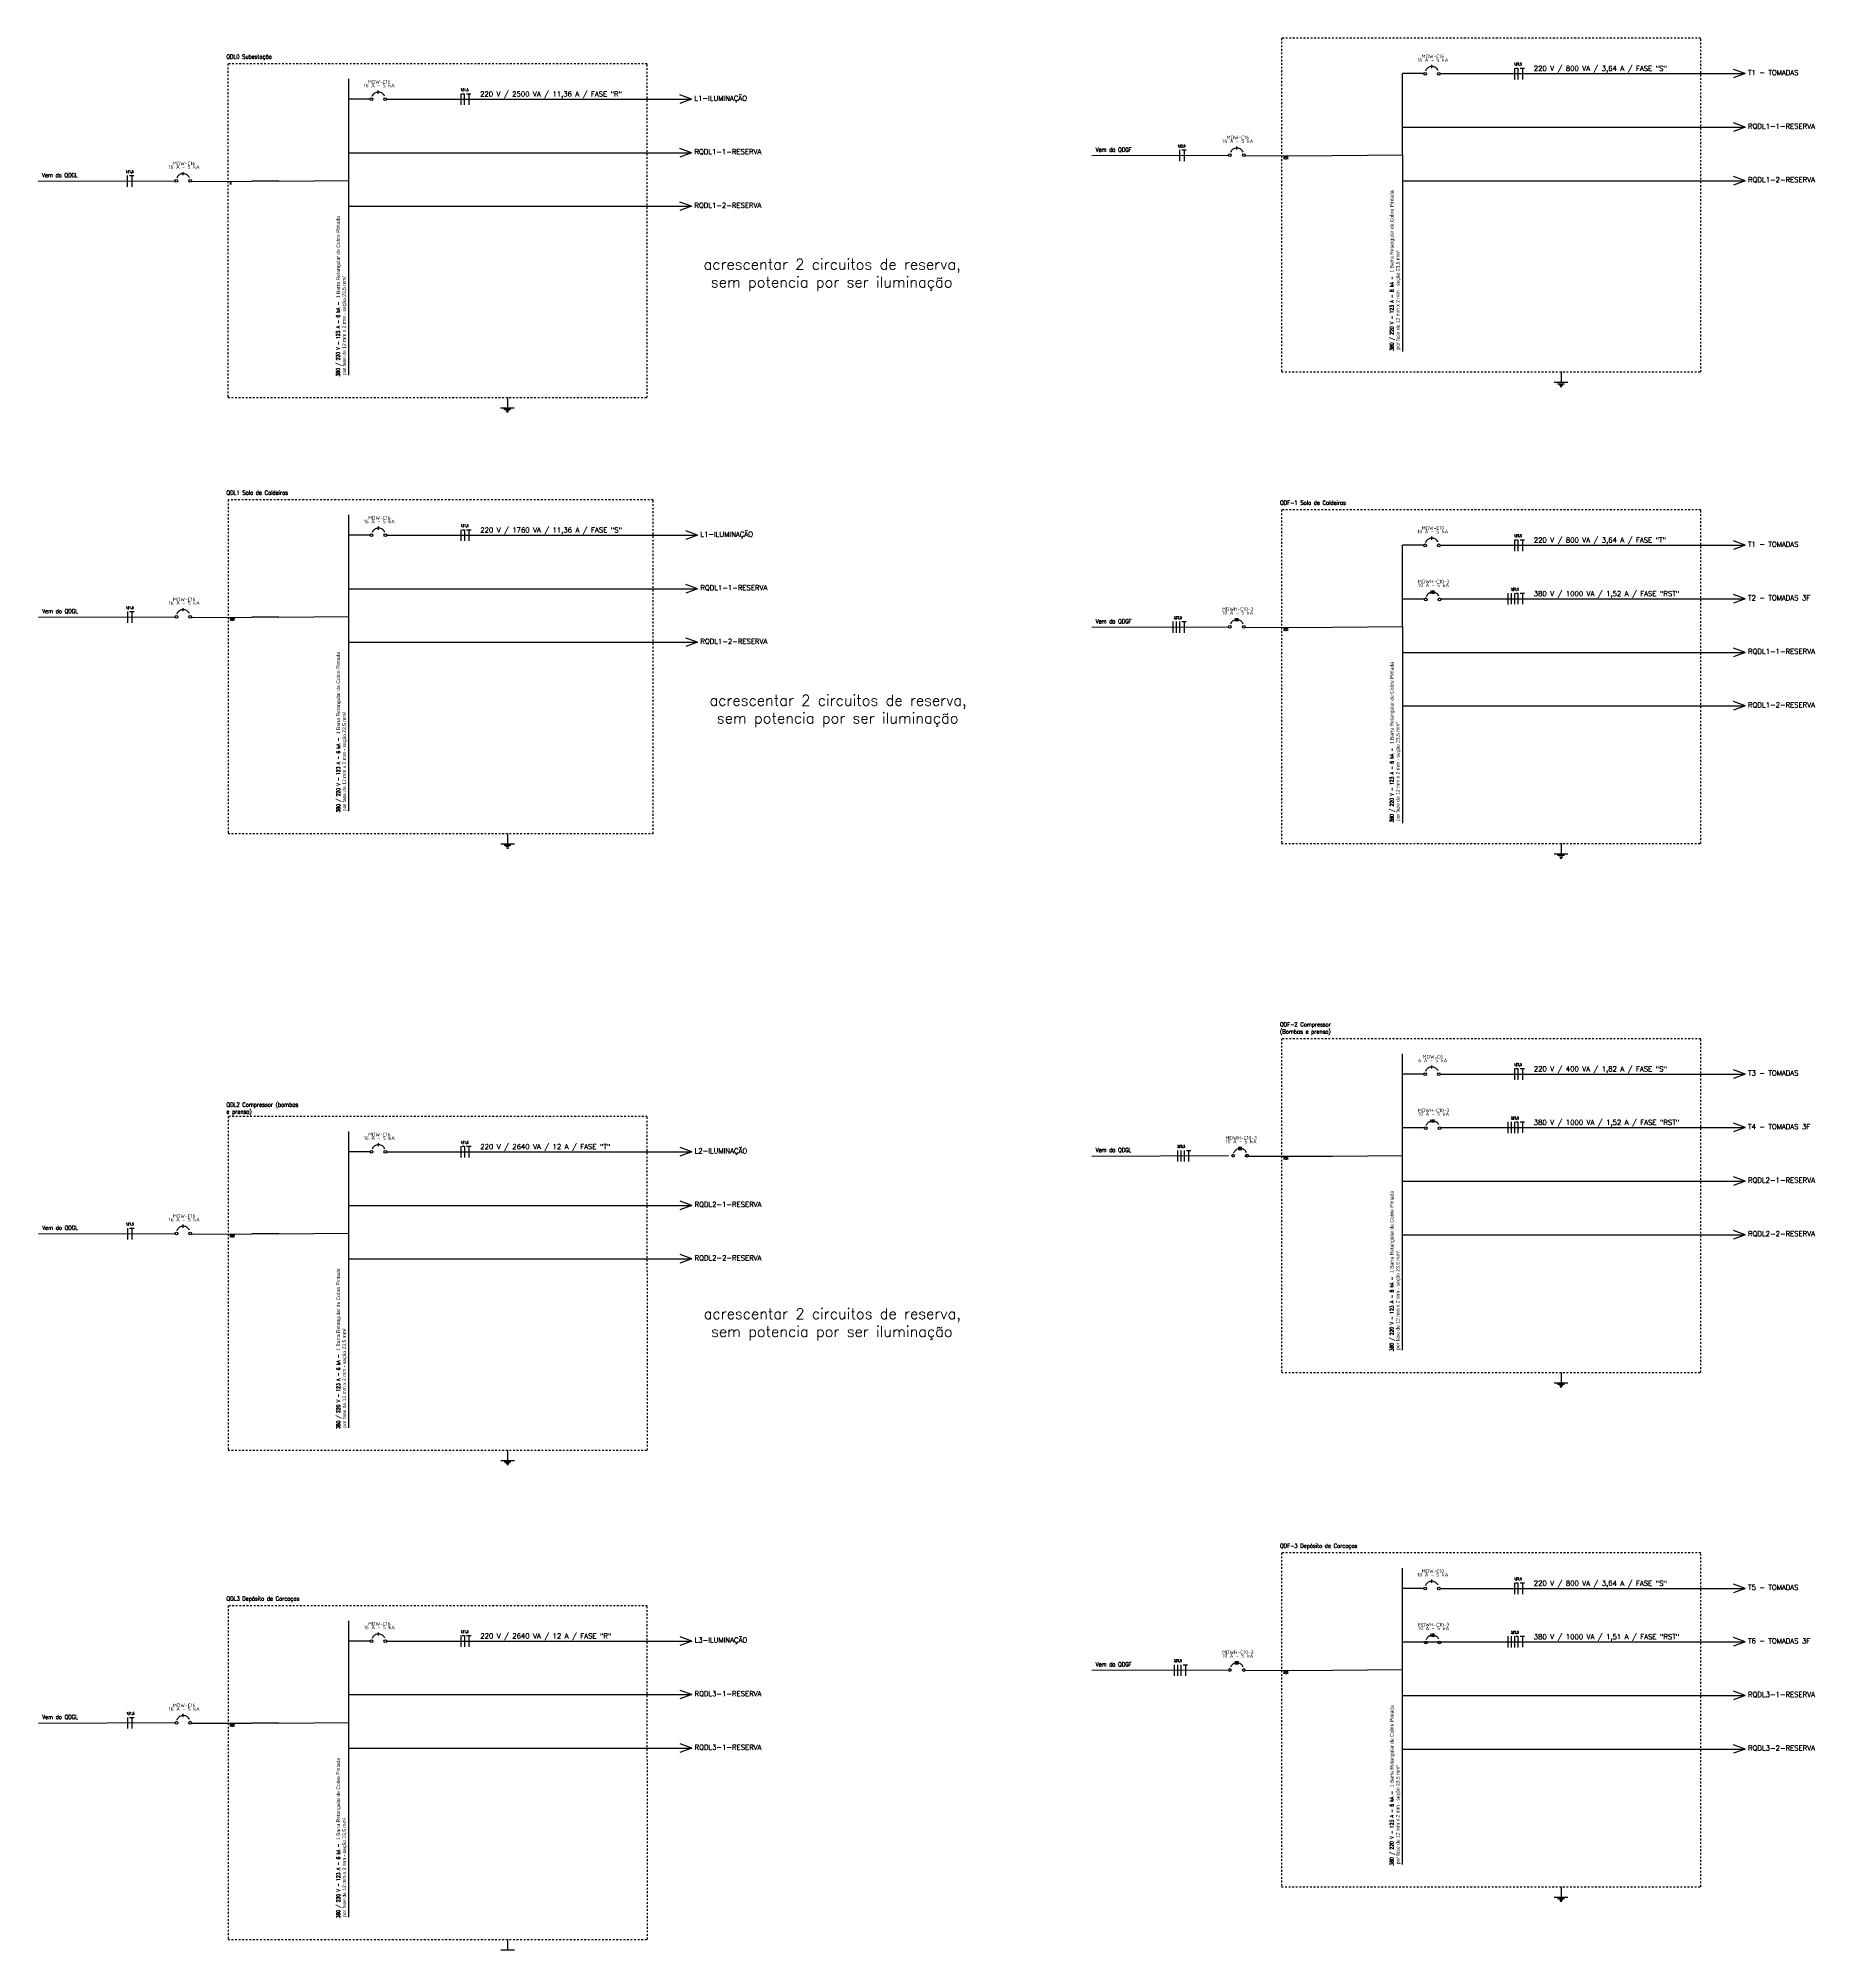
# Model space of a CAD drawing. Extents: x -259 to 641, y -96 to 322.
# Drawn here: x 464.4 to 564.2, y 103.8 to 211.1 of the extents above; entities that cross this region are included whole.
import ezdxf

# ---------------------------------------------------------------- set-up
doc = ezdxf.new("R2010")
doc.units = 0
doc.header["$MEASUREMENT"] = 0
doc.linetypes.add('DASHED2', pattern=[0.375, 0.25, -0.125])
for name, color, linetype in [('_ARQ-TEXTO', 4, 'Continuous'), ('ELET_UNIFILAR_TEXTO', 4, 'Continuous'), ('ELET_UNIFILAR_TEXTO2', 4, 'Continuous'), ('ELT_UNIFILAR_DESENHO', 5, 'Continuous')]:
    doc.layers.add(name, color=color, linetype=linetype)
doc.styles.add('textstyle4', font='arial.ttf')
doc.styles.add('textstyle5', font='')
doc.styles.add('textstyle7', font='romans__.ttf')
doc.styles.get('textstyle5').set_extended_font_data('Standard')

msp = doc.modelspace()

# ---------------------------------------------------------------- linework, layer by layer
at = {"layer": 'ELT_UNIFILAR_DESENHO', "linetype": 'DASHED2', "ltscale": 0.05}
for p, q in [((557.761, 211.131), (534.222, 211.131)), ((534.222, 211.131), (534.222, 192.387)), ((557.769, 192.387), (557.761, 211.131)), ((498.598, 209.695), (475.059, 209.695)), ((475.059, 209.695), (475.059, 190.952)), ((498.606, 190.952), (498.598, 209.695)), ((534.222, 192.387), (557.769, 192.387)), ((475.059, 190.952), (498.606, 190.952)), ((498.934, 185.207), (475.068, 185.207)), ((475.068, 185.207), (475.068, 166.463)), ((498.941, 166.463), (498.934, 185.207)), ((557.761, 184.64), (534.222, 184.64)), ((534.222, 184.64), (534.222, 165.897)), ((557.769, 165.897), (557.761, 184.64)), ((475.068, 166.463), (498.941, 166.463)), ((534.222, 165.897), (557.769, 165.897)), ((557.761, 154.94), (534.222, 154.94)), ((534.222, 154.94), (534.222, 136.197)), ((557.769, 136.197), (557.761, 154.94)), ((498.607, 150.573), (475.068, 150.573)), ((475.068, 150.573), (475.068, 131.83)), ((498.615, 131.83), (498.607, 150.573)), ((534.222, 136.197), (557.769, 136.197)), ((475.068, 131.83), (498.615, 131.83)), ((557.761, 126.054), (534.222, 126.054)), ((534.222, 126.054), (534.222, 107.31)), ((557.769, 107.31), (557.761, 126.054)), ((498.607, 123.093), (475.068, 123.093)), ((475.068, 123.093), (475.068, 104.35)), ((498.615, 104.35), (498.607, 123.093)), ((534.222, 107.31), (557.769, 107.31)), ((475.068, 104.35), (498.615, 104.35))]:
    msp.add_line(p, q, dxfattribs=at)
at = {"layer": 'ELT_UNIFILAR_DESENHO'}
for p, q in [((542.668, 209.452), (542.668, 209.632)), ((547.301, 209.451), (547.301, 208.819)), ((547.365, 209.451), (547.491, 209.451)), ((547.491, 209.451), (547.491, 208.819)), ((547.616, 209.451), (547.869, 209.451)), ((547.743, 209.451), (547.743, 208.819)), ((560.258, 209.143), (559.607, 209.383)), ((481.848, 192.2), (481.848, 208.85)), ((542.205, 209.143), (541.011, 209.143)), ((543.131, 209.143), (560.258, 209.143)), ((560.258, 209.143), (559.597, 208.901)), ((483.042, 207.707), (481.848, 207.707)), ((483.505, 208.016), (483.505, 208.197)), ((483.968, 207.707), (501.095, 207.707)), ((488.138, 208.015), (488.138, 207.384)), ((488.202, 208.015), (488.328, 208.015)), ((488.328, 208.015), (488.328, 207.384)), ((488.454, 208.015), (488.706, 208.015)), ((488.58, 208.015), (488.58, 207.384)), ((501.095, 207.707), (500.434, 207.465)), ((501.095, 207.707), (500.444, 207.948)), ((560.258, 206.135), (559.607, 206.376)), ((541.011, 206.135), (560.258, 206.135)), ((560.258, 206.135), (559.597, 205.894)), ((481.848, 204.699), (501.095, 204.699)), ((501.095, 204.699), (500.434, 204.458)), ((501.095, 204.699), (500.444, 204.94)), ((523.573, 204.54), (531.248, 204.563)), ((528.496, 204.856), (528.496, 204.224)), ((528.622, 204.856), (528.874, 204.856)), ((528.748, 204.856), (528.748, 204.224)), ((531.711, 204.872), (531.711, 205.052)), ((532.168, 204.527), (537.076, 204.54)), ((537.076, 204.54), (541.011, 204.577)), ((464.41, 203.104), (472.086, 203.128)), ((469.407, 203.42), (469.407, 202.789)), ((469.532, 203.42), (469.785, 203.42)), ((469.658, 203.42), (469.658, 202.789)), ((472.549, 203.437), (472.549, 203.617)), ((472.549, 203.437), (472.549, 203.617)), ((473.005, 203.091), (476.397, 203.104)), ((477.913, 203.104), (476.4, 203.103)), ((477.913, 203.104), (481.848, 203.141)), ((541.011, 203.127), (560.258, 203.127)), ((560.258, 203.127), (559.597, 202.886)), ((560.258, 203.127), (559.607, 203.368)), ((501.095, 201.691), (500.444, 201.932)), ((481.848, 201.691), (501.095, 201.691)), ((501.095, 201.691), (500.434, 201.45)), ((549.916, 192.387), (549.916, 191.805)), ((549.53, 191.805), (550.302, 191.805)), ((549.723, 191.728), (550.109, 191.728)), ((549.82, 191.651), (550.013, 191.651)), ((549.868, 191.573), (549.964, 191.573)), ((490.367, 190.369), (491.139, 190.369)), ((490.56, 190.292), (490.946, 190.292)), ((490.657, 190.215), (490.85, 190.215)), ((490.705, 190.138), (490.802, 190.138)), ((490.753, 190.952), (490.753, 190.369)), ((481.857, 167.712), (481.857, 184.362)), ((483.514, 183.528), (483.514, 183.708)), ((483.051, 183.219), (481.857, 183.219)), ((483.977, 183.219), (501.43, 183.219)), ((488.147, 183.527), (488.147, 182.895)), ((488.211, 183.527), (488.337, 183.527)), ((488.337, 183.527), (488.337, 182.895)), ((488.462, 183.527), (488.715, 183.527)), ((488.589, 183.527), (488.589, 182.895)), ((501.43, 183.219), (500.77, 182.977)), ((501.43, 183.219), (500.779, 183.459)), ((542.205, 182.652), (541.011, 182.652)), ((542.668, 182.962), (542.668, 183.142)), ((543.131, 182.652), (560.258, 182.652)), ((547.301, 182.961), (547.301, 182.329)), ((547.365, 182.961), (547.491, 182.961)), ((547.491, 182.961), (547.491, 182.329)), ((547.616, 182.961), (547.869, 182.961)), ((547.743, 182.961), (547.743, 182.329)), ((560.258, 182.652), (559.597, 182.411)), ((560.258, 182.652), (559.607, 182.893)), ((501.43, 180.211), (500.779, 180.452)), ((481.857, 180.211), (501.43, 180.211)), ((501.43, 180.211), (500.77, 179.97)), ((541.011, 179.645), (542.253, 179.645)), ((542.632, 179.929), (542.632, 180.109)), ((542.709, 179.929), (542.709, 180.109)), ((542.787, 179.929), (542.787, 180.109)), ((543.167, 179.645), (560.258, 179.645)), ((546.926, 179.961), (546.926, 179.329)), ((547.116, 179.968), (547.116, 179.336)), ((547.306, 179.968), (547.306, 179.336)), ((547.369, 179.968), (547.495, 179.968)), ((547.495, 179.968), (547.495, 179.336)), ((547.621, 179.968), (547.873, 179.968)), ((547.747, 179.975), (547.747, 179.343)), ((560.258, 179.645), (559.597, 179.403)), ((560.258, 179.645), (559.607, 179.885)), ((464.419, 178.616), (472.095, 178.639)), ((469.415, 178.932), (469.415, 178.3)), ((469.541, 178.932), (469.794, 178.932)), ((469.667, 178.932), (469.667, 178.3)), ((472.557, 178.949), (472.557, 179.129)), ((472.557, 178.949), (472.557, 179.129)), ((473.014, 178.602), (476.405, 178.616)), ((477.922, 178.616), (476.409, 178.615)), ((477.922, 178.616), (481.857, 178.653)), ((528.117, 178.366), (528.117, 177.734)), ((528.307, 178.366), (528.307, 177.734)), ((528.496, 178.366), (528.496, 177.734)), ((528.622, 178.366), (528.874, 178.366)), ((528.748, 178.366), (528.748, 177.734)), ((531.634, 178.382), (531.634, 178.562)), ((531.711, 178.382), (531.711, 178.562)), ((531.788, 178.382), (531.788, 178.562)), ((481.857, 177.203), (501.43, 177.203)), ((501.43, 177.203), (500.77, 176.962)), ((501.43, 177.203), (500.779, 177.444)), ((523.573, 178.05), (531.248, 178.073)), ((532.168, 178.036), (537.076, 178.05)), ((537.076, 178.05), (541.011, 178.087)), ((541.011, 176.637), (560.258, 176.637)), ((560.258, 176.637), (559.597, 176.395)), ((560.258, 176.637), (559.607, 176.878)), ((541.011, 173.629), (560.258, 173.629)), ((560.258, 173.629), (559.597, 173.388)), ((560.258, 173.629), (559.607, 173.87)), ((490.762, 166.463), (490.762, 165.881)), ((490.376, 165.881), (491.148, 165.881)), ((490.569, 165.804), (490.955, 165.804)), ((490.666, 165.727), (490.859, 165.727)), ((490.714, 165.649), (490.81, 165.649)), ((549.916, 165.897), (549.916, 165.315)), ((549.53, 165.315), (550.302, 165.315)), ((549.723, 165.238), (550.109, 165.238)), ((549.82, 165.16), (550.013, 165.16)), ((549.868, 165.083), (549.964, 165.083)), ((541.011, 137.446), (541.011, 154.096)), ((542.205, 152.952), (541.011, 152.952)), ((542.668, 153.262), (542.668, 153.442)), ((543.131, 152.952), (560.258, 152.952)), ((547.301, 153.261), (547.301, 152.629)), ((547.365, 153.261), (547.491, 153.261)), ((547.491, 153.261), (547.491, 152.629)), ((547.616, 153.261), (547.869, 153.261)), ((547.743, 153.261), (547.743, 152.629)), ((560.258, 152.952), (559.597, 152.711)), ((560.258, 152.952), (559.607, 153.193)), ((542.632, 150.229), (542.632, 150.409)), ((542.709, 150.229), (542.709, 150.409)), ((542.787, 150.229), (542.787, 150.409)), ((481.857, 133.078), (481.857, 149.728)), ((541.011, 149.945), (542.253, 149.945)), ((543.167, 149.945), (560.258, 149.945)), ((546.926, 150.261), (546.926, 149.629)), ((547.116, 150.268), (547.116, 149.636)), ((547.306, 150.268), (547.306, 149.636)), ((547.369, 150.268), (547.495, 150.268)), ((547.495, 150.268), (547.495, 149.636)), ((547.621, 150.268), (547.873, 150.268)), ((547.747, 150.275), (547.747, 149.643)), ((560.258, 149.945), (559.597, 149.703)), ((560.258, 149.945), (559.607, 150.185)), ((483.051, 148.585), (481.857, 148.585)), ((483.514, 148.895), (483.514, 149.075)), ((483.977, 148.585), (501.104, 148.585)), ((488.147, 148.894), (488.147, 148.262)), ((488.211, 148.894), (488.337, 148.894)), ((488.337, 148.894), (488.337, 148.262)), ((488.462, 148.894), (488.715, 148.894)), ((488.589, 148.894), (488.589, 148.262)), ((501.104, 148.585), (500.443, 148.344)), ((501.104, 148.585), (500.453, 148.826)), ((523.573, 148.35), (531.248, 148.373)), ((528.375, 148.666), (528.375, 148.034)), ((528.565, 148.666), (528.565, 148.034)), ((528.754, 148.666), (528.754, 148.034)), ((528.88, 148.666), (529.133, 148.666)), ((529.006, 148.666), (529.006, 148.034)), ((531.819, 148.683), (531.819, 148.863)), ((531.896, 148.683), (531.896, 148.863)), ((531.973, 148.683), (531.973, 148.863)), ((532.168, 148.336), (537.076, 148.35)), ((537.076, 148.35), (541.011, 148.387)), ((560.258, 146.937), (559.607, 147.178)), ((541.011, 146.937), (560.258, 146.937)), ((560.258, 146.937), (559.597, 146.696)), ((481.857, 145.577), (501.104, 145.577)), ((501.104, 145.577), (500.443, 145.336)), ((501.104, 145.577), (500.453, 145.818)), ((464.419, 143.983), (472.095, 144.006)), ((469.415, 144.299), (469.415, 143.667)), ((469.541, 144.299), (469.794, 144.299)), ((469.667, 144.299), (469.667, 143.667)), ((472.557, 144.315), (472.557, 144.495)), ((472.557, 144.315), (472.557, 144.495)), ((473.014, 143.969), (476.405, 143.983)), ((477.922, 143.983), (476.409, 143.981)), ((477.922, 143.983), (481.857, 144.02)), ((541.011, 143.929), (560.258, 143.929)), ((560.258, 143.929), (559.597, 143.688)), ((560.258, 143.929), (559.607, 144.17)), ((501.104, 142.57), (500.453, 142.81)), ((481.857, 142.57), (501.104, 142.57)), ((501.104, 142.57), (500.443, 142.328)), ((549.53, 135.615), (550.302, 135.615)), ((549.723, 135.538), (550.109, 135.538)), ((549.82, 135.46), (550.013, 135.46)), ((549.868, 135.383), (549.964, 135.383)), ((549.916, 136.197), (549.916, 135.615)), ((490.376, 131.247), (491.148, 131.247)), ((490.569, 131.17), (490.955, 131.17)), ((490.666, 131.093), (490.859, 131.093)), ((490.714, 131.016), (490.81, 131.016)), ((490.762, 131.83), (490.762, 131.247)), ((541.011, 108.559), (541.011, 125.209)), ((542.668, 124.375), (542.668, 124.556)), ((542.205, 124.066), (541.011, 124.066)), ((543.131, 124.066), (560.258, 124.066)), ((547.301, 124.374), (547.301, 123.743)), ((547.365, 124.374), (547.491, 124.374)), ((547.491, 124.374), (547.491, 123.743)), ((547.616, 124.374), (547.869, 124.374)), ((547.743, 124.374), (547.743, 123.743)), ((560.258, 124.066), (559.597, 123.824)), ((560.258, 124.066), (559.607, 124.307)), ((481.857, 105.598), (481.857, 122.248)), ((483.514, 121.415), (483.514, 121.595)), ((488.147, 121.414), (488.147, 120.782)), ((488.211, 121.414), (488.337, 121.414)), ((488.337, 121.414), (488.337, 120.782)), ((488.462, 121.414), (488.715, 121.414)), ((488.589, 121.414), (488.589, 120.782)), ((501.104, 121.105), (500.453, 121.346)), ((542.632, 121.342), (542.632, 121.523)), ((542.709, 121.342), (542.709, 121.523)), ((542.787, 121.342), (542.787, 121.523)), ((546.926, 121.374), (546.926, 120.742)), ((547.116, 121.381), (547.116, 120.749)), ((547.306, 121.381), (547.306, 120.749)), ((547.369, 121.381), (547.495, 121.381)), ((547.495, 121.381), (547.495, 120.749)), ((547.621, 121.381), (547.873, 121.381)), ((547.747, 121.389), (547.747, 120.757)), ((483.051, 121.105), (481.857, 121.105)), ((483.977, 121.105), (501.104, 121.105)), ((501.104, 121.105), (500.443, 120.864)), ((541.011, 121.058), (560.258, 121.058)), ((560.258, 121.058), (559.597, 120.817)), ((560.258, 121.058), (559.607, 121.299)), ((523.573, 119.463), (531.248, 119.486)), ((528.19, 119.779), (528.19, 119.147)), ((528.38, 119.779), (528.38, 119.147)), ((528.569, 119.779), (528.569, 119.147)), ((528.695, 119.779), (528.947, 119.779)), ((528.821, 119.779), (528.821, 119.147)), ((531.634, 119.795), (531.634, 119.976)), ((531.711, 119.795), (531.711, 119.976)), ((531.788, 119.795), (531.788, 119.976)), ((532.168, 119.45), (537.076, 119.463)), ((537.076, 119.463), (541.011, 119.5)), ((501.104, 118.097), (500.453, 118.338)), ((560.258, 118.05), (559.607, 118.291)), ((481.857, 118.097), (501.104, 118.097)), ((501.104, 118.097), (500.443, 117.856)), ((541.011, 118.05), (560.258, 118.05)), ((560.258, 118.05), (559.597, 117.809)), ((464.419, 116.503), (472.095, 116.526)), ((469.415, 116.819), (469.415, 116.187)), ((469.541, 116.819), (469.794, 116.819)), ((469.667, 116.819), (469.667, 116.187)), ((472.557, 116.835), (472.557, 117.015)), ((472.557, 116.835), (472.557, 117.015)), ((473.014, 116.489), (476.405, 116.503)), ((477.922, 116.503), (476.409, 116.501)), ((477.922, 116.503), (481.857, 116.54)), ((481.857, 115.089), (501.104, 115.089)), ((501.104, 115.089), (500.443, 114.848)), ((501.104, 115.089), (500.453, 115.33)), ((541.011, 115.043), (560.258, 115.043)), ((560.258, 115.043), (559.597, 114.801)), ((560.258, 115.043), (559.607, 115.283)), ((549.53, 106.728), (550.302, 106.728)), ((549.723, 106.651), (550.109, 106.651)), ((549.82, 106.574), (550.013, 106.574)), ((549.868, 106.497), (549.964, 106.497)), ((549.916, 107.31), (549.916, 106.728)), ((490.762, 104.35), (490.762, 103.767)), ((490.376, 103.767), (491.148, 103.767))]:
    msp.add_line(p, q, dxfattribs=at)
at = {"layer": 'ELT_UNIFILAR_DESENHO', "linetype": 'Continuous'}
for p, q in [((541.011, 204.577), (541.011, 209.143)), ((541.011, 204.577), (541.011, 193.539)), ((541.011, 178.087), (541.011, 182.652)), ((541.011, 178.087), (541.011, 167.049))]:
    msp.add_line(p, q, dxfattribs=at)
at = {"layer": 'ELT_UNIFILAR_DESENHO'}
for points in [[(543.018, 209.319), (542.993, 209.364), (542.963, 209.404), (542.928, 209.441), (542.889, 209.473), (542.846, 209.499), (542.8, 209.519), (542.751, 209.533), (542.701, 209.541), (542.651, 209.542), (542.6, 209.536), (542.551, 209.524), (542.504, 209.506), (542.46, 209.482), (542.419, 209.452), (542.383, 209.417), (542.351, 209.378), (542.325, 209.334), (542.305, 209.288)], [(483.855, 207.884), (483.83, 207.928), (483.801, 207.969), (483.766, 208.005), (483.726, 208.037), (483.683, 208.063), (483.637, 208.083), (483.588, 208.097), (483.538, 208.105), (483.488, 208.106), (483.438, 208.101), (483.389, 208.089), (483.342, 208.07), (483.297, 208.046), (483.256, 208.016), (483.22, 207.981), (483.188, 207.942), (483.162, 207.899), (483.142, 207.852)], [(532.061, 204.739), (532.037, 204.784), (532.007, 204.824), (531.972, 204.861), (531.933, 204.892), (531.889, 204.919), (531.843, 204.939), (531.795, 204.953), (531.745, 204.961), (531.694, 204.962), (531.644, 204.956), (531.595, 204.944), (531.548, 204.926), (531.504, 204.902), (531.463, 204.872), (531.426, 204.837), (531.395, 204.798), (531.368, 204.754), (531.348, 204.708)], [(472.898, 203.304), (472.874, 203.348), (472.844, 203.389), (472.809, 203.426), (472.77, 203.457), (472.727, 203.484), (472.681, 203.504), (472.632, 203.518), (472.582, 203.526), (472.532, 203.527), (472.481, 203.521), (472.432, 203.509), (472.385, 203.491), (472.341, 203.467), (472.3, 203.437), (472.264, 203.402), (472.232, 203.363), (472.206, 203.319), (472.186, 203.273)], [(483.864, 183.395), (483.839, 183.44), (483.809, 183.48), (483.774, 183.517), (483.735, 183.548), (483.692, 183.575), (483.646, 183.595), (483.597, 183.609), (483.547, 183.617), (483.497, 183.618), (483.447, 183.612), (483.397, 183.6), (483.35, 183.582), (483.306, 183.558), (483.265, 183.528), (483.229, 183.493), (483.197, 183.454), (483.171, 183.41), (483.151, 183.364)], [(543.018, 182.829), (542.993, 182.873), (542.963, 182.914), (542.928, 182.951), (542.889, 182.982), (542.846, 183.008), (542.8, 183.029), (542.751, 183.043), (542.701, 183.051), (542.651, 183.052), (542.6, 183.046), (542.551, 183.034), (542.504, 183.016), (542.46, 182.991), (542.419, 182.962), (542.383, 182.927), (542.351, 182.887), (542.325, 182.844), (542.305, 182.798)], [(543.059, 179.796), (543.035, 179.84), (543.005, 179.881), (542.97, 179.918), (542.931, 179.949), (542.888, 179.975), (542.841, 179.996), (542.793, 180.01), (542.743, 180.018), (542.693, 180.019), (542.642, 180.013), (542.593, 180.001), (542.546, 179.983), (542.502, 179.959), (542.461, 179.929), (542.425, 179.894), (542.393, 179.854), (542.367, 179.811), (542.347, 179.765)], [(472.907, 178.816), (472.883, 178.86), (472.853, 178.901), (472.818, 178.938), (472.779, 178.969), (472.736, 178.995), (472.689, 179.016), (472.641, 179.03), (472.591, 179.037), (472.541, 179.039), (472.49, 179.033), (472.441, 179.021), (472.394, 179.003), (472.35, 178.978), (472.309, 178.949), (472.273, 178.914), (472.241, 178.874), (472.215, 178.831), (472.195, 178.785)], [(532.061, 178.249), (532.037, 178.293), (532.007, 178.334), (531.972, 178.371), (531.933, 178.402), (531.889, 178.428), (531.843, 178.449), (531.795, 178.463), (531.745, 178.47), (531.694, 178.472), (531.644, 178.466), (531.595, 178.454), (531.548, 178.436), (531.504, 178.411), (531.463, 178.382), (531.426, 178.347), (531.395, 178.307), (531.368, 178.264), (531.348, 178.218)], [(543.018, 153.129), (542.993, 153.173), (542.963, 153.214), (542.928, 153.251), (542.889, 153.282), (542.846, 153.308), (542.8, 153.329), (542.751, 153.343), (542.701, 153.351), (542.651, 153.352), (542.6, 153.346), (542.551, 153.334), (542.504, 153.316), (542.46, 153.292), (542.419, 153.262), (542.383, 153.227), (542.351, 153.187), (542.325, 153.144), (542.305, 153.098)], [(543.059, 150.096), (543.035, 150.14), (543.005, 150.181), (542.97, 150.218), (542.931, 150.249), (542.888, 150.275), (542.841, 150.296), (542.793, 150.31), (542.743, 150.318), (542.693, 150.319), (542.642, 150.313), (542.593, 150.301), (542.546, 150.283), (542.502, 150.259), (542.461, 150.229), (542.425, 150.194), (542.393, 150.154), (542.367, 150.111), (542.347, 150.065)], [(483.864, 148.762), (483.839, 148.806), (483.809, 148.847), (483.774, 148.883), (483.735, 148.915), (483.692, 148.941), (483.646, 148.961), (483.597, 148.976), (483.547, 148.983), (483.497, 148.984), (483.447, 148.979), (483.397, 148.967), (483.35, 148.948), (483.306, 148.924), (483.265, 148.894), (483.229, 148.859), (483.197, 148.82), (483.171, 148.777), (483.151, 148.731)], [(532.246, 148.55), (532.222, 148.594), (532.192, 148.635), (532.157, 148.671), (532.118, 148.703), (532.075, 148.729), (532.028, 148.749), (531.98, 148.764), (531.93, 148.771), (531.879, 148.772), (531.829, 148.767), (531.78, 148.755), (531.733, 148.737), (531.689, 148.712), (531.648, 148.682), (531.612, 148.647), (531.58, 148.608), (531.554, 148.565), (531.533, 148.519)], [(472.907, 144.182), (472.883, 144.227), (472.853, 144.267), (472.818, 144.304), (472.779, 144.336), (472.736, 144.362), (472.689, 144.382), (472.641, 144.396), (472.591, 144.404), (472.541, 144.405), (472.49, 144.4), (472.441, 144.388), (472.394, 144.369), (472.35, 144.345), (472.309, 144.315), (472.273, 144.28), (472.241, 144.241), (472.215, 144.198), (472.195, 144.151)], [(543.018, 124.242), (542.993, 124.287), (542.963, 124.328), (542.928, 124.364), (542.889, 124.396), (542.846, 124.422), (542.8, 124.442), (542.751, 124.456), (542.701, 124.464), (542.651, 124.465), (542.6, 124.46), (542.551, 124.448), (542.504, 124.429), (542.46, 124.405), (542.419, 124.375), (542.383, 124.34), (542.351, 124.301), (542.325, 124.258), (542.305, 124.211)], [(483.864, 121.282), (483.839, 121.326), (483.809, 121.367), (483.774, 121.403), (483.735, 121.435), (483.692, 121.461), (483.646, 121.481), (483.597, 121.495), (483.547, 121.503), (483.497, 121.504), (483.447, 121.499), (483.397, 121.487), (483.35, 121.468), (483.306, 121.444), (483.265, 121.414), (483.229, 121.379), (483.197, 121.34), (483.171, 121.297), (483.151, 121.251)], [(543.059, 121.21), (543.035, 121.254), (543.005, 121.295), (542.97, 121.331), (542.931, 121.363), (542.888, 121.389), (542.841, 121.409), (542.793, 121.423), (542.743, 121.431), (542.693, 121.432), (542.642, 121.427), (542.593, 121.415), (542.546, 121.396), (542.502, 121.372), (542.461, 121.342), (542.425, 121.307), (542.393, 121.268), (542.367, 121.225), (542.347, 121.178)], [(532.061, 119.662), (532.037, 119.707), (532.007, 119.748), (531.972, 119.784), (531.933, 119.816), (531.889, 119.842), (531.843, 119.862), (531.795, 119.876), (531.745, 119.884), (531.694, 119.885), (531.644, 119.88), (531.595, 119.868), (531.548, 119.849), (531.504, 119.825), (531.463, 119.795), (531.426, 119.76), (531.395, 119.721), (531.368, 119.678), (531.348, 119.631)], [(472.907, 116.702), (472.883, 116.747), (472.853, 116.787), (472.818, 116.824), (472.779, 116.856), (472.736, 116.882), (472.689, 116.902), (472.641, 116.916), (472.591, 116.924), (472.541, 116.925), (472.49, 116.919), (472.441, 116.907), (472.394, 116.889), (472.35, 116.865), (472.309, 116.835), (472.273, 116.8), (472.241, 116.761), (472.215, 116.718), (472.195, 116.671)]]:
    msp.add_lwpolyline(points, dxfattribs=at)
for centre in [(542.282, 209.138), (543.054, 209.138), (483.119, 207.702), (483.891, 207.702), (531.325, 204.558), (532.098, 204.558), (472.163, 203.122), (472.935, 203.122), (483.128, 183.214), (483.9, 183.214), (542.282, 182.647), (543.054, 182.647), (542.324, 179.614), (543.096, 179.614), (472.172, 178.634), (472.944, 178.634), (531.325, 178.067), (532.098, 178.067), (542.282, 152.947), (543.054, 152.947), (542.324, 149.914), (543.096, 149.914), (483.128, 148.58), (483.9, 148.58), (531.51, 148.368), (532.283, 148.368), (472.172, 144.001), (472.944, 144.001), (542.282, 124.061), (543.054, 124.061), (483.128, 121.1), (483.9, 121.1), (542.324, 121.028), (543.096, 121.028), (531.325, 119.481), (532.098, 119.481), (472.172, 116.521), (472.944, 116.521)]:
    msp.add_circle(centre, 0.0772, dxfattribs=at)

# ---------------------------------------------------------------- texts
at = {"layer": '_ARQ-TEXTO', "linetype": 'Continuous', "char_height": 0.60069, "width": 32.85813, "attachment_point": 1, "style": 'textstyle7'}
for insert in [(501.767, 198.733), (502.103, 174.244), (501.776, 139.794)]:
    msp.add_mtext('acrescentar 2 circuitos de reserva,\\P sem potencia por ser iluminação', dxfattribs=dict(at, insert=insert))
at = {"layer": 'ELET_UNIFILAR_TEXTO', "attachment_point": 1, "style": 'textstyle5'}
for s, insert, char_height, width in [('QDL0 Subestação', (474.972, 210.215), 0.23696, 5.02128), ('\\A1;\\pi0.25599;1#2,5', (547.01, 209.741), 0.12638, 0.9874), ('\\A1;\\pi0.26803;1#1,5', (487.847, 208.305), 0.12638, 0.9874), ('\\A1;1#2,5', (528.374, 205.146), 0.1264, 0.9874), ('\\A1;1#1,5', (469.313, 203.702), 0.1264, 0.9874), ('QDL1 Sala de Caldeiras', (474.981, 185.726), 0.23696, 5.02128), ('QDF-1 Sala de Caldeiras', (534.135, 185.16), 0.23696, 5.02128), ('\\A1;\\pi0.26803;1#1,5', (487.856, 183.817), 0.12638, 0.9874), ('\\A1;\\pi0.25599;1#2,5', (547.01, 183.25), 0.12638, 0.9874), ('\\A1;3#2,5', (547.098, 180.251), 0.1264, 0.9874), ('\\A1;1#1,5', (469.322, 179.214), 0.1264, 0.9874), ('\\A1;3#2,5', (528.176, 178.655), 0.1264, 0.9874), ('QDF-2 Compressor (Bombas e prensa)', (534.135, 155.856), 0.23696, 4.58272), ('\\A1;\\pi0.25599;1#2,5', (547.01, 153.55), 0.12638, 0.9874), ('QDL2 Compressor (bombas e prensa)', (474.981, 151.357), 0.23696, 4.58272), ('\\A1;3#2,5', (547.098, 150.551), 0.1264, 0.9874), ('\\A1;\\pi0.26803;1#1,5', (487.856, 149.183), 0.12638, 0.9874), ('\\A1;3#2,5', (528.362, 148.956), 0.1264, 0.9874), ('\\A1;1#1,5', (469.326, 144.588), 0.1264, 0.9874), ('QDF-3 Depósito de Carcaças', (534.135, 126.574), 0.23696, 7.18793), ('\\A1;\\pi0.25599;1#2,5', (547.01, 124.664), 0.12638, 0.9874), ('QDL3 Depósito de Carcaças', (474.981, 123.613), 0.23696, 7.18793), ('\\A1;\\pi0.26803;1#1,5', (487.856, 121.703), 0.12638, 0.9874), ('\\A1;3#2,5', (547.098, 121.664), 0.1264, 0.9874), ('\\A1;3#2,5', (528.176, 120.069), 0.1264, 0.9874), ('\\A1;1#1,5', (469.359, 117.108), 0.1264, 0.9874)]:
    msp.add_mtext(s, dxfattribs=dict(at, insert=insert, char_height=char_height, width=width))
at = {"layer": 'ELET_UNIFILAR_TEXTO', "char_height": 0.20406, "width": 3.87486, "attachment_point": 8, "line_spacing_factor": 0.6, "style": 'textstyle4'}
for s, insert in [('{\\Fisocp|c0;MDW-C16\\P\\Fisocp2|c0;16 A - 5 kA\\H1.67119x; }', (542.718, 209.808)), ('{\\Fisocp|c0;MDW-C16\\P\\Fisocp2|c0;16 A - 5 kA\\H1.67119x; }', (483.555, 208.372)), ('{\\Fisocp|c0;MDW-C16\\P\\Fisocp2|c0;16 A - 5 kA\\H1.67119x; }', (531.768, 205.25)), ('{\\Fisocp|c0;MDW-C16\\P\\Fisocp2|c0;16 A - 5 kA\\H1.67119x; }', (472.599, 203.793)), ('{\\Fisocp|c0;MDW-C16\\P\\Fisocp2|c0;16 A - 5 kA\\H1.67119x; }', (483.564, 183.884)), ('{\\Fisocp|c0;MDW-C10\\P\\Fisocp2|c0;10 A - 5 kA\\H1.67119x; }', (542.718, 183.318)), ('{\\Fisocp|c0;MDWH-C10-3\\P\\Fisocp2|c0;10 A - 5 kA\\H1.67119x; }', (542.766, 180.307)), ('{\\Fisocp|c0;MDW-C16\\P\\Fisocp2|c0;16 A - 5 kA\\H1.67119x; }', (472.608, 179.305)), ('{\\Fisocp|c0;MDWH-C10-3\\P\\Fisocp2|c0;10 A - 5 kA\\H1.67119x; }', (531.768, 178.76)), ('{\\Fisocp|c0;MDW-C6\\P\\Fisocp2|c0;6 A - 5 kA\\H1.67119x; }', (542.718, 153.618)), ('{\\Fisocp|c0;MDWH-C10-3\\P\\Fisocp2|c0;10 A - 5 kA\\H1.67119x; }', (542.766, 150.607)), ('{\\Fisocp|c0;MDW-C16\\P\\Fisocp2|c0;16 A - 5 kA\\H1.67119x; }', (483.564, 149.25)), ('{\\Fisocp|c0;MDWH-C10-3\\P\\Fisocp2|c0;10 A - 5 kA\\H1.67119x; }', (531.953, 149.061)), ('{\\Fisocp|c0;MDW-C16\\P\\Fisocp2|c0;16 A - 5 kA\\H1.67119x; }', (472.608, 144.671)), ('{\\Fisocp|c0;MDW-C10\\P\\Fisocp2|c0;10 A - 5 kA\\H1.67119x; }', (542.718, 124.731)), ('{\\Fisocp|c0;MDW-C16\\P\\Fisocp2|c0;16 A - 5 kA\\H1.67119x; }', (483.564, 121.77)), ('{\\Fisocp|c0;MDWH-C10-3\\P\\Fisocp2|c0;10 A - 5 kA\\H1.67119x; }', (542.766, 121.721)), ('{\\Fisocp|c0;MDWH-C10-3\\P\\Fisocp2|c0;10 A - 5 kA\\H1.67119x; }', (531.768, 120.173)), ('{\\Fisocp|c0;MDW-C16\\P\\Fisocp2|c0;16 A - 5 kA\\H1.67119x; }', (472.608, 117.191))]:
    msp.add_mtext(s, dxfattribs=dict(at, insert=insert))
at = {"layer": 'ELET_UNIFILAR_TEXTO', "attachment_point": 1, "style": 'textstyle5'}
for s, insert, char_height in [('Vem do QDGF', (523.786, 204.994), 0.23696), ('RST', (534.324, 204.469), 0.1264), ('RST', (534.324, 204.469), 0.1264), ('Vem do QDGL', (464.623, 203.558), 0.23696), ('R', (475.161, 203.033), 0.126), ('R', (475.161, 203.033), 0.126), ('Vem do QDGL', (464.632, 179.07), 0.23696), ('RST', (475.17, 178.545), 0.1264), ('RST', (475.17, 178.545), 0.1264), ('Vem do QDGF', (523.786, 178.504), 0.23696), ('RST', (534.324, 177.979), 0.1264), ('RST', (534.324, 177.979), 0.1264), ('Vem do QDGL', (523.786, 148.804), 0.23696), ('RST', (534.324, 148.279), 0.1264), ('RST', (534.324, 148.279), 0.1264), ('Vem do QDGL', (464.632, 144.437), 0.23696), ('RST', (475.17, 143.912), 0.1264), ('RST', (475.17, 143.912), 0.1264), ('Vem do QDGF', (523.786, 119.917), 0.23696), ('RST', (534.324, 119.392), 0.1264), ('RST', (534.324, 119.392), 0.1264), ('Vem do QDGL', (464.632, 116.957), 0.23696), ('RST', (475.17, 116.432), 0.1264), ('RST', (475.17, 116.432), 0.1264)]:
    msp.add_mtext(s, dxfattribs=dict(at, insert=insert, char_height=char_height))
at = {"layer": 'ELET_UNIFILAR_TEXTO', "char_height": 0.202345, "attachment_point": 1, "rotation": 90, "style": 'textstyle5'}
for insert in [(540.31, 193.57), (481.147, 192.134), (481.156, 167.646), (540.31, 167.08), (540.31, 137.38), (481.156, 133.013), (540.31, 108.493), (481.156, 105.533)]:
    msp.add_mtext('\\A1;380 / 220 V - 123 A - 6 kA - {\\A0;\\fArial|b0|i0|c0|p34; \\Ftxt|c0;1 Barra Retangular de Cobre Pintada\\P por fase de 12 mm x 2 mm - seção 23,5 mm\\fArial|b0|i0|c0|p34;²}', dxfattribs=dict(at, insert=insert))
at = {"layer": 'ELET_UNIFILAR_TEXTO2', "char_height": 0.28356, "attachment_point": 1, "style": 'textstyle7'}
for s, insert, width in [('220 V / 800 VA / 3,64 A / FASE "S"', (548.385, 209.575), 9.25609), ('T1 - TOMADAS', (560.419, 209.34), 3.5369), ('220 V / 2500 VA / 11,36 A / FASE "R"', (489.222, 208.139), 9.25609), ('L1-ILUMINAÇÃO', (501.256, 207.904), 3.00015), ('RQDL1-1-RESERVA', (560.419, 206.332), 3.00015), ('RQDL1-1-RESERVA', (501.256, 204.896), 3.00015), ('RQDL1-2-RESERVA', (560.419, 203.324), 3.00015), ('RQDL1-2-RESERVA', (501.256, 201.888), 3.00015), ('220 V / 1760 VA / 11,36 A / FASE "S"', (489.231, 183.651), 9.95203), ('L1-ILUMINAÇÃO', (501.591, 183.415), 3.00015), ('220 V / 800 VA / 3,64 A / FASE "T"', (548.385, 183.084), 9.25609), ('T1 - TOMADAS', (560.419, 182.849), 3.5369), ('RQDL1-1-RESERVA', (501.591, 180.408), 3.00015), ('380 V / 1000 VA / 1,52 A / FASE "RST"', (548.385, 180.077), 9.86731), ('T2 - TOMADAS 3F', (560.419, 179.841), 4.23737), ('RQDL1-2-RESERVA', (501.591, 177.4), 3.00015), ('RQDL1-1-RESERVA', (560.419, 176.834), 3.00015), ('RQDL1-2-RESERVA', (560.419, 173.826), 3.00015), ('220 V / 400 VA / 1,82 A / FASE "S"', (548.385, 153.384), 9.25609), ('T3 - TOMADAS', (560.419, 153.149), 4.71987), ('380 V / 1000 VA / 1,52 A / FASE "RST"', (548.385, 150.377), 10.16701), ('T4 - TOMADAS 3F', (560.419, 150.141), 4.43325), ('220 V / 2640 VA / 12 A / FASE "T"', (489.231, 149.017), 9.25609), ('L2-ILUMINAÇÃO', (501.265, 148.782), 3.00015), ('RQDL2-1-RESERVA', (560.419, 147.134), 3.00015), ('RQDL2-1-RESERVA', (501.265, 145.774), 3.00015), ('RQDL2-2-RESERVA', (560.419, 144.126), 3.00015), ('RQDL2-2-RESERVA', (501.265, 142.766), 3.00015), ('220 V / 800 VA / 3,64 A / FASE "S"', (548.385, 124.498), 9.25609), ('T5 - TOMADAS', (560.419, 124.263), 4.65406), ('220 V / 2640 VA / 12 A / FASE "R"', (489.231, 121.537), 9.25609), ('L3-ILUMINAÇÃO', (501.265, 121.302), 3.00015), ('380 V / 1000 VA / 1,51 A / FASE "RST"', (548.385, 121.49), 9.90197), ('T6 - TOMADAS 3F', (560.419, 121.255), 4.35251), ('RQDL3-1-RESERVA', (501.265, 118.294), 3.00015), ('RQDL3-1-RESERVA', (560.419, 118.247), 3.00015), ('RQDL3-1-RESERVA', (501.265, 115.286), 3.00015), ('RQDL3-2-RESERVA', (560.419, 115.239), 3.00015)]:
    msp.add_mtext(s, dxfattribs=dict(at, insert=insert, width=width))

doc.saveas('drawing.dxf')
